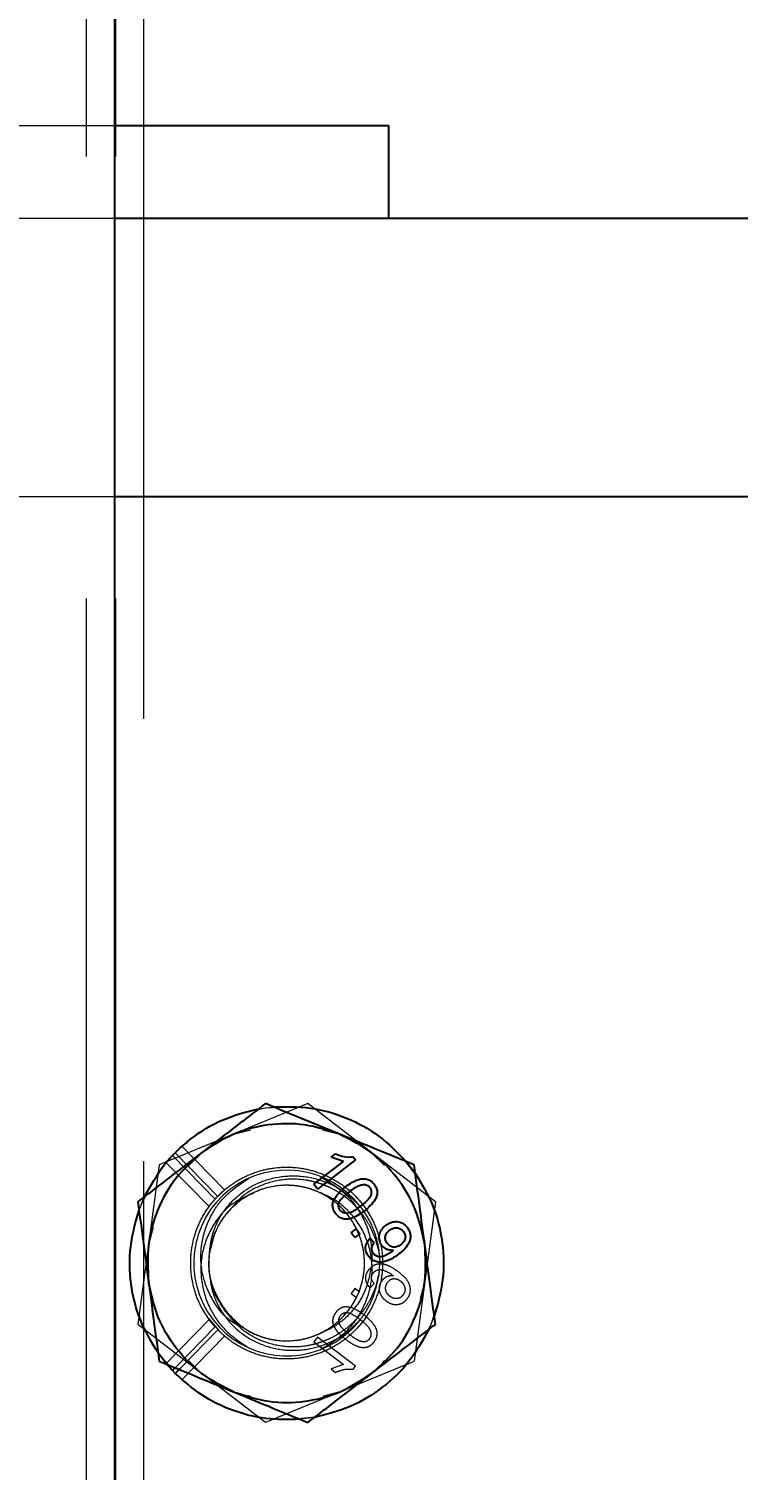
# Model space of a CAD drawing. Header units: millimetres. Extents: x 1293 to 41893, y 1011 to 26911.
# Drawn here: x 11724.6 to 11775.5, y 6521.3 to 6624.8 of the extents above; entities that cross this region are included whole.
import ezdxf

# ---------------------------------------------------------------- set-up
doc = ezdxf.new("R2010")
doc.units = ezdxf.units.MM
doc.header["$LTSCALE"] = 50
doc.linetypes.add('HIDDEN', pattern=[1.905, 1.27, -0.635])
doc.layers.add('CAPA_1', color=7, linetype='Continuous')
doc.layers.add('MAQUINAS', color=11, linetype='Continuous')
doc.styles.add('SLDTEXTSTYLE0', font='TXT', dxfattribs={"width": 0.75})
doc.dimstyles.new('SLDDIMSTYLE0', dxfattribs={"dimtxt": 100, "dimasz": 100, "dimexe": 0, "dimexo": 0.0625, "dimgap": 25, "dimtad": 2, "dimdec": 0, "dimlfac": 1.5, "dimrnd": 1e-09, "dimzin": 12, "dimdsep": 46, "dimtxsty": 'SLDTEXTSTYLE0', "dimsah": 1, "dimcen": 0.09, "dimadec": 0, "dimazin": 3, "dimtfac": 1, "dimtdec": 0, "dimtofl": 0, "dimtmove": 0, "dimatfit": 3, "dimfxl": 1, "dimfrac": 2, "dimtolj": 1, "dimtzin": 12, "dimarcsym": 0})

# ---------------------------------------------------------------- blocks, each defined once
blk = doc.blocks.new('_D_5')
at = {"layer": 'CAPA_1', "transparency": 16777216}
for p, q in [((11574.4, 7831.18), (17588.06, 7831.18)), ((17538.06, 7831.18), (17538.06, 4708.49)), ((16485.16, 4708.49), (17588.06, 4708.49))]:
    blk.add_line(p, q, dxfattribs=at)
for points in [[(17538.06, 7831.18), (17522.68, 7731.18), (17553.45, 7731.18)], [(17538.06, 4708.49), (17553.45, 4808.49), (17522.68, 4808.49)]]:
    blk.add_solid(points, dxfattribs=at)
at = {"layer": 'CAPA_1', "transparency": 16777216, "insert": (17409.15, 6122.06), "char_height": 100, "attachment_point": 1, "rotation": 90, "style": 'SLDTEXTSTYLE0'}
blk.add_mtext('4684', dxfattribs=at)
blk = doc.blocks.new('_D_15')
at = {"layer": 'CAPA_1', "transparency": 16777216}
for p, q in [((6530.12, 8742.38), (6530.12, 9415.65)), ((16745.16, 6492), (16745.16, 9415.65)), ((6530.12, 9365.65), (16745.16, 9365.65))]:
    blk.add_line(p, q, dxfattribs=at)
for points in [[(6530.12, 9365.65), (6630.12, 9350.26), (6630.12, 9381.03)], [(16745.16, 9365.65), (16645.16, 9381.03), (16645.16, 9350.26)]]:
    blk.add_solid(points, dxfattribs=at)
at = {"layer": 'CAPA_1', "transparency": 16777216, "insert": (11452.92, 9494.55), "char_height": 100, "attachment_point": 1, "style": 'SLDTEXTSTYLE0'}
blk.add_mtext('15323', dxfattribs=at)

msp = doc.modelspace()

# ---------------------------------------------------------------- linework, layer by layer
at = {"color": 1, "linetype": 'HIDDEN', "lineweight": 18}
for p, q in [((11728.6638163, 7060.1262403), (11728.6638163, 6289.4929069)), ((11730.7838163, 7060.1262403), (11730.7838163, 6289.4929069)), ((11732.8158163, 6289.4929069), (11732.8158163, 7060.1262403))]:
    msp.add_line(p, q, dxfattribs=at)
at = {"color": 7, "linetype": 'Continuous', "lineweight": 25}
msp.add_line((11730.6958163, 7060.1262403), (11730.6958163, 6289.4929069), dxfattribs=at)
at = {"layer": 'MAQUINAS', "linetype": 'HIDDEN', "lineweight": 18}
for p, q in [((11705.2958163, 6617.8435736), (11730.6958163, 6617.8435736)), ((11730.6958163, 6611.1769069), (11705.2958163, 6611.1769069)), ((11730.6958163, 6591.1769069), (11705.2958163, 6591.1769069)), ((11744.5848455, 6547.6228082), (11733.9100596, 6543.2202773)), ((11740.5555086, 6547.0998635), (11741.2911571, 6547.2850493)), ((11741.0559846, 6547.2537224), (11742.0948456, 6547.3921073)), ((11741.5128073, 6547.314575), (11742.6355771, 6547.3740415)), ((11753.7349421, 6540.5794379), (11744.5848455, 6547.6228082)), ((11739.2474525, 6545.4215427), (11740.494105, 6545.7535401)), ((11745.6262073, 6545.7535401), (11746.7737024, 6545.4441884)), ((11735.0576472, 6544.0934968), (11735.5463845, 6544.5587791)), ((11738.1109984, 6540.9656453), (11735.0576472, 6544.0934968)), ((11735.5463845, 6544.5587791), (11735.9402145, 6544.8483422)), ((11738.6034915, 6541.4270801), (11735.5463845, 6544.5587791)), ((11736.8912281, 6544.0265731), (11736.0495741, 6543.187489)), ((11749.1598938, 6544.101123), (11750.0707382, 6543.187489)), ((11733.9100596, 6543.2202773), (11732.3853702, 6531.774376)), ((11734.4132438, 6543.3840875), (11737.4923837, 6540.229818)), ((11734.5466405, 6543.4828181), (11734.8618155, 6543.8905154)), ((11734.8618155, 6543.8905154), (11737.9189225, 6540.7588164)), ((11751.4736344, 6543.6157442), (11752.4074953, 6542.400596)), ((11751.650874, 6543.4509781), (11752.2901493, 6542.6204906)), ((11732.4652668, 6539.9796512), (11732.8648524, 6540.9485237)), ((11732.6108455, 6540.3326349), (11733.1435609, 6541.3960519)), ((11738.6034915, 6541.4270801), (11738.1109984, 6540.9656453)), ((11738.7159743, 6541.5053336), (11738.6034915, 6541.4270801)), ((11741.0525356, 6541.3876672), (11740.9248067, 6541.3216555)), ((11747.2785382, 6541.3170203), (11747.1266479, 6541.4597177)), ((11732.356713, 6539.5061077), (11732.5351753, 6540.1491578)), ((11753.7349421, 6540.5794379), (11752.2102528, 6529.1335366)), ((11733.483523, 6538.7429581), (11733.1477149, 6537.4973266)), ((11749.0490264, 6534.3924949), (11749.3516121, 6534.7136112)), ((11749.4985785, 6534.5717367), (11749.6619507, 6535.2772782)), ((11750.6611045, 6535.3149143), (11750.7261669, 6535.2622349)), ((11752.9725974, 6534.8564872), (11752.6367893, 6533.6108558)), ((11747.9595505, 6534.3446739), (11747.6917544, 6533.996778)), ((11747.6917544, 6533.996778), (11748.0396503, 6533.7289819)), ((11748.3074464, 6534.0768778), (11747.9595505, 6534.3446739)), ((11738.5406818, 6532.961592), (11738.8579767, 6532.5190955)), ((11753.775231, 6532.8984468), (11753.4239264, 6531.8137698)), ((11741.5354668, 6524.7310057), (11732.3853702, 6531.774376)), ((11734.4132438, 6528.9697264), (11737.4923837, 6532.1239959)), ((11735.0550973, 6528.6612963), (11737.9189225, 6531.5949975)), ((11737.46932, 6532.1630695), (11738.2139635, 6531.3004024)), ((11737.9189225, 6531.5949975), (11737.4923837, 6532.1239959)), ((11748.0791367, 6531.7889371), (11747.1266479, 6530.8940962)), ((11753.3407338, 6531.6120533), (11752.9827316, 6530.9673646)), ((11753.6550455, 6532.3741627), (11753.2554599, 6531.4052902)), ((11738.1109984, 6531.3881686), (11735.3359889, 6528.5454501)), ((11738.6034915, 6530.9267338), (11735.5463845, 6527.7950348)), ((11745.2815897, 6530.8657145), (11745.0137937, 6530.5178186)), ((11745.0137937, 6530.5178186), (11747.1283487, 6528.8901206)), ((11747.995178, 6528.7769052), (11745.2815897, 6530.8657145)), ((11746.8818148, 6530.7534227), (11747.3274836, 6531.0717542)), ((11735.1175213, 6528.2117789), (11733.8279694, 6529.7497907)), ((11734.4132438, 6528.9697264), (11733.830163, 6529.7333233)), ((11736.9604185, 6528.2526908), (11736.0495741, 6529.1663249)), ((11751.650874, 6528.9028357), (11741.5354668, 6524.7310057)), ((11747.1283487, 6528.8901206), (11746.2462354, 6528.5718734)), ((11746.2462354, 6528.5718734), (11746.566952, 6528.3249989)), ((11747.8227843, 6528.5529472), (11747.995178, 6528.7769052)), ((11751.650874, 6528.9028357), (11752.2102528, 6529.1335366)), ((11746.8728598, 6526.9322711), (11745.6262073, 6526.6002738)), ((11745.1281802, 6525.1197214), (11743.5861383, 6524.9721302)), ((11745.0643277, 6525.1000915), (11744.0254667, 6524.9617065))]:
    msp.add_line(p, q, dxfattribs=at)
at = {"layer": 'MAQUINAS', "linetype": 'Continuous', "lineweight": 25}
for p, q in [((11730.6958163, 6617.8435736), (11750.3934895, 6617.8435736)), ((11750.3934895, 6611.1769069), (11750.3934895, 6617.8435736)), ((11890.3934895, 6611.1769069), (11730.6958163, 6611.1769069)), ((12177.0601733, 6591.1769069), (11730.6958163, 6591.1769069)), ((11746.2462354, 6543.7819405), (11746.566952, 6544.028815)), ((11745.0137937, 6541.8359953), (11747.1283487, 6543.4636933)), ((11747.995178, 6543.5769087), (11745.2815897, 6541.4880993)), ((11747.1283487, 6543.4636933), (11746.2462354, 6543.7819405)), ((11747.8227843, 6543.8008667), (11747.995178, 6543.5769087)), ((11745.2815897, 6541.4880993), (11745.0137937, 6541.8359953)), ((11747.6917544, 6538.3570359), (11748.0396503, 6538.624832)), ((11747.9595505, 6538.00914), (11747.6917544, 6538.3570359)), ((11748.3074464, 6538.276936), (11747.9595505, 6538.00914)), ((11748.0396503, 6538.624832), (11748.3074464, 6538.276936)), ((11749.0490264, 6537.961319), (11749.3516121, 6537.6402027)), ((11750.6611045, 6537.0388996), (11750.7261669, 6537.091579)), ((11734.8618155, 6528.4632985), (11734.4132438, 6528.9697264)), ((11734.8618155, 6528.4632985), (11735.0550973, 6528.6612963)), ((11735.0576472, 6528.260317), (11735.3359889, 6528.5454501))]:
    msp.add_line(p, q, dxfattribs=at)
at = {"layer": 'MAQUINAS', "linetype": 'HIDDEN', "lineweight": 18}
msp.add_arc((11743.0601562, 6536.1769069), 6.6666667, 37.587605897, 307.587605897, dxfattribs=at)
for points in [[(11249.4863275, 6613.1026127), (11252.2660351, 6608.9542759), (11257.8254502, 6600.6576022), (11267.0327103, 6588.8302816), (11276.839491, 6577.5028465), (11287.27915, 6566.752474), (11298.3016344, 6556.601859), (11309.8768735, 6547.0859213), (11321.9672121, 6538.2338025), (11334.5349406, 6530.0735686), (11347.5404274, 6522.6308376), (11360.9427764, 6515.9290422), (11374.6998123, 6509.9892648), (11388.7682522, 6504.8301952), (11403.1038311, 6500.4680654), (11417.661444, 6496.9166004), (11432.3952874, 6494.1869743), (11447.2590031, 6492.2877757), (11462.2058243, 6491.22498), (11477.1887228, 6491.0019312), (11492.1605569, 6491.6193312), (11507.0742196, 6493.0752373), (11521.8827871, 6495.3650687), (11536.5396661, 6498.4816208), (11550.9987406, 6502.4150878), (11565.2145171, 6507.1530935), (11579.1422675, 6512.6807303), (11592.7381698, 6518.9806064), (11605.9594464, 6526.0328999), (11618.7644983, 6533.8154217), (11631.1130359, 6542.3036852), (11642.9662063, 6551.470983), (11654.286715, 6561.2884716), (11665.0389434, 6571.7252615), (11675.1890611, 6582.7485146), (11684.7051321, 6594.3235477), (11693.5572152, 6606.4139416), (11701.7174586, 6618.9816552), (11709.1601871, 6631.987146), (11715.8619831, 6645.3894939), (11721.8017604, 6659.1465301), (11726.96083, 6673.21497), (11731.3229598, 6687.5505489), (11734.8744249, 6702.1081618), (11737.6040509, 6716.8420052), (11739.5032496, 6731.7057208), (11740.5660453, 6746.6525421), (11740.7890938, 6761.6354404), (11740.1716949, 6776.6072752), (11738.7157848, 6791.5209354), (11736.4259682, 6806.3295124), (11733.3093609, 6820.9863557), (11729.3760999, 6835.4455635), (11724.6373254, 6849.6608427), (11719.1125578, 6863.590449), (11712.8019739, 6877.1794249), (11705.7896425, 6890.4265513), (11700.5018675, 6898.8989373), (11697.8579799, 6903.1351303)], [(11737.4923837, 6532.1239959), (11737.2528289, 6532.4947189), (11736.7737193, 6533.2361651), (11736.3408668, 6534.4962947), (11736.140224, 6535.8074858), (11736.1977878, 6537.1351161), (11736.5064527, 6538.4267696), (11737.0562141, 6539.6359583), (11737.8265129, 6540.7179901), (11738.7891406, 6541.6331758), (11739.9087001, 6542.3478687), (11741.1440603, 6542.8358124), (11742.4498265, 6543.0790763), (11743.7780193, 6543.0687222), (11745.0798343, 6542.8051303), (11746.3074368, 6542.2979863), (11747.415719, 6541.5659251), (11748.3639574, 6540.635846), (11749.1173091, 6539.5419245), (11749.6480925, 6538.3243564), (11749.9368042, 6537.027881), (11749.9728354, 6535.7001367), (11749.7548623, 6534.3899112), (11749.2908943, 6533.1453485), (11748.5979794, 6532.0121791), (11747.70158, 6531.0320426), (11746.6346281, 6530.240948), (11745.4363513, 6529.6679859), (11744.1506946, 6529.3341271), (11742.8252176, 6529.2519472), (11741.5074359, 6529.4233158), (11740.2502069, 6529.8462283), (11739.0831721, 6530.4891262), (11738.4350563, 6531.0884878), (11738.1109984, 6531.3881686)], [(11738.635167, 6532.7707312), (11738.2558706, 6533.4010804), (11737.4972779, 6534.6617789), (11737.3867945, 6536.9224387), (11738.091662, 6539.0323672), (11739.5658976, 6540.7175537), (11741.5686297, 6541.7087948), (11743.7993641, 6541.8585726), (11745.9173101, 6541.1431755), (11747.6003519, 6539.671764), (11748.5921543, 6537.6682648), (11748.7418317, 6535.4377749), (11748.0262749, 6533.3196182), (11746.5556024, 6531.6371744), (11744.5493072, 6530.6431906), (11742.3292621, 6530.5016409), (11740.1721221, 6531.1868682), (11739.1474854, 6532.2427768), (11738.635167, 6532.7707312)], [(11748.3429669, 6540.2433987), (11748.5902713, 6539.8815399), (11749.08488, 6539.1578222), (11749.5349127, 6537.915659), (11749.7676961, 6536.6151551), (11749.70218, 6535.7410197), (11749.6694219, 6535.303952)], [(11738.635167, 6532.7707312), (11738.4280198, 6533.0738314), (11738.0137255, 6533.680032), (11737.6367691, 6534.720493), (11737.4417849, 6535.8098214), (11737.4966626, 6536.5420149), (11737.5241014, 6536.9081117)]]:
    msp.add_open_spline(points, degree=3, dxfattribs=at)
at = {"layer": 'MAQUINAS', "linetype": 'Continuous', "lineweight": 25}
for points in [[(11732.8648524, 6540.9485237), (11733.3001784, 6541.7334687), (11734.1708305, 6543.3033588), (11736.136774, 6545.171126), (11738.4453826, 6546.5937343), (11740.185784, 6547.0337264), (11741.0559846, 6547.2537224)], [(11742.0948456, 6547.3921073), (11742.9922909, 6547.4075765), (11744.7871816, 6547.4385147), (11747.3876873, 6546.6698413), (11749.7740065, 6545.3818317), (11751.0252515, 6544.094596), (11751.650874, 6543.4509781)], [(11746.8728598, 6545.4215427), (11746.0404265, 6545.6934749), (11744.37556, 6546.2373392), (11741.7264435, 6546.1891388), (11739.1570846, 6545.5421948), (11737.6926406, 6544.5814803), (11736.9604185, 6544.101123)], [(11752.9725974, 6537.4973266), (11752.7918809, 6538.354201), (11752.430448, 6540.0679499), (11751.064147, 6542.3380519), (11749.2191976, 6544.23971), (11747.6549724, 6545.0275985), (11746.8728598, 6545.4215427)], [(11736.9604185, 6544.101123), (11736.3087017, 6543.5161808), (11735.0052682, 6542.3462963), (11733.7224527, 6540.0279938), (11732.9980432, 6537.4793918), (11733.0978243, 6535.7307888), (11733.1477149, 6534.8564872)], [(11752.2901493, 6542.6204906), (11752.7522687, 6541.8510147), (11753.6765073, 6540.3120629), (11754.3110695, 6537.6756223), (11754.38878, 6534.9650044), (11753.8996237, 6533.2377766), (11753.6550455, 6532.3741627)], [(11733.830163, 6529.7333233), (11733.3680436, 6530.5027992), (11732.443805, 6532.041751), (11731.8092428, 6534.6781916), (11731.7315323, 6537.3888095), (11732.2206886, 6539.1160373), (11732.4652668, 6539.9796512)], [(11749.1598938, 6528.2526908), (11749.8116106, 6528.8376331), (11751.1150441, 6530.0075176), (11752.3978596, 6532.32582), (11753.1222691, 6534.8744221), (11753.022488, 6536.6230251), (11752.9725974, 6537.4973266)], [(11739.2474525, 6526.9322711), (11738.4653399, 6527.3262154), (11736.9011147, 6528.1141039), (11735.0561653, 6530.015762), (11733.6898643, 6532.285864), (11733.3284314, 6533.9996128), (11733.1477149, 6534.8564872)], [(11753.2554599, 6531.4052902), (11752.8201339, 6530.6203452), (11751.9494818, 6529.0504551), (11749.9835383, 6527.1826879), (11747.6749297, 6525.7600796), (11745.9345283, 6525.3200875), (11745.0643277, 6525.1000915)], [(11744.0254667, 6524.9617065), (11743.2012925, 6524.9428551), (11741.5529442, 6524.9051521), (11739.1469945, 6525.5383283), (11736.9042062, 6526.6150857), (11735.6731669, 6527.7119066), (11735.0576472, 6528.260317)], [(11739.2474525, 6526.9322711), (11740.0798858, 6526.660339), (11741.7447523, 6526.1164747), (11744.3938688, 6526.1646751), (11746.9632277, 6526.811619), (11748.4276718, 6527.7723336), (11749.1598938, 6528.2526908)]]:
    msp.add_open_spline(points, degree=3, dxfattribs=at)
for points, knots in [([(11741.5354668, 6547.6228082), (11740.7358052, 6547.0072613), (11739.2348568, 6545.8518926), (11737.6846978, 6544.6586437), (11736.9604185, 6544.101123)], [0, 0, 0, 0, 0.5327709195, 1, 1, 1, 1]), ([(11746.8728598, 6545.4215427), (11746.0278931, 6545.7700267), (11744.2194297, 6546.5158792), (11742.4683769, 6547.2380543), (11741.5354668, 6547.6228082)], [0, 0, 0, 0, 0.4672290805, 1, 1, 1, 1]), ([(11752.2102528, 6543.2202773), (11751.2773427, 6543.6050311), (11749.5262898, 6544.3272062), (11747.7178265, 6545.0730587), (11746.8728598, 6545.4215427)], [0, 0, 0, 0, 0.5327709195, 1, 1, 1, 1]), ([(11736.9604185, 6544.101123), (11736.2361392, 6543.5436024), (11734.6859803, 6542.3503535), (11733.1850319, 6541.1949847), (11732.3853702, 6540.5794379)], [0, 0, 0, 0, 0.4672290805, 1, 1, 1, 1]), ([(11746.566952, 6544.028815), (11746.7678316, 6543.9422677), (11747.1688965, 6543.7694725), (11747.6050735, 6543.790414), (11747.8227843, 6543.8008667)], [0, 0, 0, 0, 0.5008657323, 1, 1, 1, 1]), ([(11752.9725974, 6537.4973266), (11752.8519101, 6538.4033312), (11752.5936056, 6540.3424327), (11752.3435011, 6542.2199765), (11752.2102528, 6543.2202773)], [0, 0, 0, 0, 0.4672290805, 1, 1, 1, 1]), ([(11747.2893921, 6541.6485375), (11747.446057, 6541.7625139), (11747.7590004, 6541.9901856), (11748.2103581, 6542.1966551), (11748.5978773, 6542.2485662), (11748.8880509, 6542.1992668), (11749.1431118, 6542.0574458), (11749.2704341, 6541.9108164), (11749.3341584, 6541.837429)], [0, 0, 0, 0, 0.2504817087, 0.50034559577, 0.63170490566, 0.75022113881, 0.87498669951, 1, 1, 1, 1]), ([(11749.3341584, 6541.837429), (11749.3883662, 6541.7567672), (11749.4967372, 6541.5955097), (11749.5705471, 6541.3088636), (11749.5468336, 6541.0141647), (11749.2993032, 6540.4824365), (11748.9263797, 6540.1637353), (11748.6283725, 6539.9090578)], [0, 0, 0, 0, 0.125373348, 0.2506437386, 0.375697515, 0.5011131747, 1, 1, 1, 1]), ([(11746.3806951, 6540.5292055), (11746.4253006, 6540.6431323), (11746.5145767, 6540.8711521), (11746.8198774, 6541.2583351), (11747.1015943, 6541.4924632), (11747.2893921, 6541.6485375)], [0, 0, 0, 0, 0.249753552, 0.499871473, 1, 1, 1, 1]), ([(11746.8988868, 6539.9628565), (11746.8619161, 6540.0226013), (11746.7879543, 6540.1421239), (11746.7807206, 6540.3565989), (11746.8285565, 6540.5617749), (11747.064701, 6540.9114773), (11747.3389312, 6541.1281622), (11747.5582753, 6541.3014784)], [0, 0, 0, 0, 0.1246963828, 0.2494616582, 0.3744323466, 0.4996371137, 1, 1, 1, 1]), ([(11747.5582753, 6541.3014784), (11747.7110145, 6541.4126885), (11747.94011, 6541.5794939), (11748.275791, 6541.7603706), (11748.4615971, 6541.7988445), (11748.5543777, 6541.8180562)], [0, 0, 0, 0, 0.5003723119, 0.7505151407, 1, 1, 1, 1]), ([(11749.018123, 6541.6002177), (11749.0556325, 6541.5406584), (11749.1306497, 6541.4215426), (11749.1419219, 6541.2062647), (11749.0903355, 6541.0013955), (11748.858034, 6540.648679), (11748.5822551, 6540.431505), (11748.3616636, 6540.2577906)], [0, 0, 0, 0, 0.1247447425, 0.2494837578, 0.3744708184, 0.4996480989, 1, 1, 1, 1]), ([(11748.5543777, 6541.8180562), (11748.5988745, 6541.8164463), (11748.6878395, 6541.8132276), (11748.8158538, 6541.7718283), (11748.9308984, 6541.701425), (11748.9890446, 6541.6339575), (11749.018123, 6541.6002177)], [0, 0, 0, 0, 0.2501584562, 0.5001555724, 0.7500324303, 1, 1, 1, 1]), ([(11732.3853702, 6540.5794379), (11732.5186186, 6539.5791371), (11732.7687231, 6537.7015933), (11733.0270275, 6535.7624918), (11733.1477149, 6534.8564872)], [0, 0, 0, 0, 0.5327709195, 1, 1, 1, 1]), ([(11746.5857805, 6539.7218401), (11746.5067986, 6539.8438028), (11746.3881746, 6540.0269805), (11746.3567586, 6540.2795923), (11746.3606066, 6540.4232119), (11746.373999, 6540.4938747), (11746.3806951, 6540.5292055)], [0, 0, 0, 0, 0.4987953461, 0.7491482596, 0.8745764119, 1, 1, 1, 1]), ([(11748.6283725, 6539.9090578), (11748.4719048, 6539.7950803), (11748.1593471, 6539.5674001), (11747.7119692, 6539.3640692), (11747.3257733, 6539.3102948), (11747.0347712, 6539.3567122), (11746.7763449, 6539.5017297), (11746.6493421, 6539.6484236), (11746.5857805, 6539.7218401)], [0, 0, 0, 0, 0.2504758129, 0.50034735438, 0.62576834083, 0.75017618309, 0.87496969665, 1, 1, 1, 1]), ([(11748.3616636, 6540.2577906), (11748.1380194, 6540.0898913), (11747.8584191, 6539.8799833), (11747.4598785, 6539.7426537), (11747.2492449, 6539.7473587), (11747.0443667, 6539.810751), (11746.9473662, 6539.9121693), (11746.8988868, 6539.9628565)], [0, 0, 0, 0, 0.5004095025, 0.6256126137, 0.7505796735, 0.875343692, 1, 1, 1, 1]), ([(11749.8934808, 6537.4400821), (11749.8546228, 6537.496743), (11749.7769331, 6537.6100264), (11749.7118457, 6537.8064107), (11749.6905838, 6538.0118933), (11749.7145406, 6538.216928), (11749.7787905, 6538.4141052), (11749.9146428, 6538.6547869), (11750.0705308, 6538.7917568), (11750.1741085, 6538.8827647)], [0, 0, 0, 0, 0.1250740585, 0.2500636243, 0.3732612247, 0.5001992382, 0.6242961009, 0.7503685137, 1, 1, 1, 1]), ([(11750.1741085, 6538.8827647), (11750.2953062, 6538.9635006), (11750.4779031, 6539.0851377), (11750.7618646, 6539.1524718), (11750.9807797, 6539.1586482), (11751.1942389, 6539.1195424), (11751.4656377, 6539.0105365), (11751.615114, 6538.8510362), (11751.7150328, 6538.7444167)], [0, 0, 0, 0, 0.2498688585, 0.3764535287, 0.5003476657, 0.6272386366, 0.7508240847, 1, 1, 1, 1]), ([(11751.7150328, 6538.7444167), (11751.7674507, 6538.6654813), (11751.8722706, 6538.5076343), (11751.9417258, 6538.2287519), (11751.9429775, 6537.9436709), (11751.8393013, 6537.5772177), (11751.5520624, 6537.1888917), (11751.2588868, 6536.9528217), (11751.1119214, 6536.8344826)], [0, 0, 0, 0, 0.1250635897, 0.25008955759, 0.37511000523, 0.50016939956, 0.74944095238, 1, 1, 1, 1]), ([(11748.9302514, 6536.6761198), (11748.8642686, 6536.7764766), (11748.7650491, 6536.9273849), (11748.7143654, 6537.1628949), (11748.7140201, 6537.4014878), (11748.8093249, 6537.6943131), (11748.9690419, 6537.8722234), (11749.0490264, 6537.961319)], [0, 0, 0, 0, 0.24985949056, 0.37571839091, 0.50048100198, 0.74984623285, 1, 1, 1, 1]), ([(11750.2881813, 6537.575099), (11750.2386372, 6537.6507777), (11750.1644065, 6537.7641652), (11750.1316856, 6537.9424987), (11750.1377781, 6538.0772984), (11750.1729503, 6538.208127), (11750.254756, 6538.3696515), (11750.3561046, 6538.4603788), (11750.4234226, 6538.5206421)], [0, 0, 0, 0, 0.24952054609, 0.37385078375, 0.49988878406, 0.62409559318, 0.75031544223, 1, 1, 1, 1]), ([(11750.4234226, 6538.5206421), (11750.5031726, 6538.5739978), (11750.6624624, 6538.6805687), (11750.9077736, 6538.7180132), (11751.0966841, 6538.6918906), (11751.2776361, 6538.6238009), (11751.3764324, 6538.5199987), (11751.4429328, 6538.4501287)], [0, 0, 0, 0, 0.2502503989, 0.4998417518, 0.6295762977, 0.7506653539, 1, 1, 1, 1]), ([(11751.4429328, 6538.4501287), (11751.4919106, 6538.3719861), (11751.5651046, 6538.2552074), (11751.5847888, 6538.0714325), (11751.5673924, 6537.9353892), (11751.5215055, 6537.804918), (11751.4269441, 6537.6471879), (11751.3223776, 6537.5569761), (11751.252903, 6537.497039)], [0, 0, 0, 0, 0.24901685056, 0.3721383925, 0.49936545582, 0.6235619335, 0.74989269326, 1, 1, 1, 1]), ([(11751.1119214, 6536.8344826), (11750.9455622, 6536.7131442), (11750.6134091, 6536.4708797), (11750.1292847, 6536.2635778), (11749.7150281, 6536.2302963), (11749.4099386, 6536.2949343), (11749.1351146, 6536.4433582), (11748.9985583, 6536.5985109), (11748.9302514, 6536.6761198)], [0, 0, 0, 0, 0.2504849429, 0.5001185141, 0.6278991852, 0.7500923696, 0.8749936752, 1, 1, 1, 1]), ([(11749.3516121, 6537.6402027), (11749.3025084, 6537.5818399), (11749.213827, 6537.4764364), (11749.1476144, 6537.3138052), (11749.1393291, 6537.1827233), (11749.1584557, 6537.0805284), (11749.1969857, 6536.9835163), (11749.2371067, 6536.9273028), (11749.257166, 6536.8991979)], [0, 0, 0, 0, 0.2764767993, 0.4993179598, 0.6237184282, 0.7494961879, 0.8747561628, 1, 1, 1, 1]), ([(11749.257166, 6536.8991979), (11749.3013761, 6536.8499506), (11749.3897594, 6536.751497), (11749.5705693, 6536.6629115), (11749.768965, 6536.6322192), (11750.1581364, 6536.719301), (11750.4376499, 6536.8969109), (11750.6611045, 6537.0388996)], [0, 0, 0, 0, 0.1252073258, 0.2503100191, 0.3753386279, 0.50062014744, 1, 1, 1, 1]), ([(11750.7261669, 6537.091579), (11750.6476675, 6537.0885179), (11750.4901756, 6537.0823766), (11750.2618849, 6537.1505329), (11750.0508574, 6537.2628683), (11749.9458614, 6537.381099), (11749.8934808, 6537.4400821)], [0, 0, 0, 0, 0.24894317676, 0.4994502947, 0.75028493853, 1, 1, 1, 1]), ([(11751.252903, 6537.497039), (11751.1771523, 6537.4458975), (11751.0625391, 6537.3685188), (11750.8856986, 6537.3201143), (11750.747981, 6537.3135439), (11750.6141495, 6537.3373017), (11750.4440657, 6537.4072088), (11750.350659, 6537.5078094), (11750.2881813, 6537.575099)], [0, 0, 0, 0, 0.24997649069, 0.37822216712, 0.50034233219, 0.6274524307, 0.75081109269, 1, 1, 1, 1]), ([(11753.7349421, 6531.774376), (11753.6016937, 6532.7746767), (11753.3515892, 6534.6522206), (11753.0932848, 6536.591322), (11752.9725974, 6537.4973266)], [0, 0, 0, 0, 0.5327709195, 1, 1, 1, 1]), ([(11733.1477149, 6534.8564872), (11733.2684022, 6533.9504826), (11733.5267067, 6532.0113812), (11733.7768112, 6530.1338374), (11733.9100596, 6529.1335366)], [0, 0, 0, 0, 0.4672290805, 1, 1, 1, 1]), ([(11749.1598938, 6528.2526908), (11749.8841731, 6528.8102115), (11751.434332, 6530.0034604), (11752.9352804, 6531.1588291), (11753.7349421, 6531.774376)], [0, 0, 0, 0, 0.4672290805, 1, 1, 1, 1]), ([(11733.9100596, 6529.1335366), (11734.8429696, 6528.7487827), (11736.5940225, 6528.0266076), (11738.4024858, 6527.2807551), (11739.2474525, 6526.9322711)], [0, 0, 0, 0, 0.5327709195, 1, 1, 1, 1]), ([(11744.5848455, 6524.7310057), (11745.3845071, 6525.3465525), (11746.8854555, 6526.5019213), (11748.4356145, 6527.6951702), (11749.1598938, 6528.2526908)], [0, 0, 0, 0, 0.53277091955, 1, 1, 1, 1]), ([(11739.2474525, 6526.9322711), (11740.0924192, 6526.5837872), (11741.9008826, 6525.8379346), (11743.6519354, 6525.1157596), (11744.5848455, 6524.7310057)], [0, 0, 0, 0, 0.4672290805, 1, 1, 1, 1])]:
    msp.add_open_spline(points, degree=3, knots=knots, dxfattribs=at)
at = {"layer": 'MAQUINAS', "linetype": 'HIDDEN', "lineweight": 18}
for points, knots in [([(11740.0067198, 6531.5066359), (11739.7110499, 6531.640792), (11738.7633517, 6532.0707967), (11737.6525752, 6533.5096224), (11736.8770478, 6535.5031284), (11736.8706066, 6537.6576487), (11737.5040997, 6539.4869595), (11738.6355477, 6541.1254432), (11739.7009191, 6541.8368141), (11740.3392819, 6542.2630624)], [0, 0, 0, 0, 0.0732264463, 0.2347095547, 0.3940996147, 0.5545736249, 0.7120391065, 0.8274559063, 1, 1, 1, 1]), ([(11737.5241014, 6536.9081117), (11737.5671563, 6537.2997984), (11737.6522093, 6538.0735573), (11738.1639627, 6539.3899002), (11739.1072975, 6540.7060144), (11740.5679338, 6541.790807), (11742.2351741, 6542.389157), (11744.0012399, 6542.5068803), (11745.7294612, 6542.1199957), (11747.2313846, 6541.3485733), (11747.9967726, 6540.5875973), (11748.3429669, 6540.2433987)], [0, 0, 0, 0, 0.0816770766, 0.1613492895, 0.2910353615, 0.4131480043, 0.5342211749, 0.6547649167, 0.7763458983, 0.8988385446, 1, 1, 1, 1]), ([(11749.6694219, 6537.0498619), (11749.5925961, 6537.3612003), (11749.4389328, 6537.9839248), (11749.0748757, 6538.779903), (11748.6523433, 6539.4803773), (11748.1608332, 6540.1154786), (11747.3752883, 6540.8876145), (11746.5572671, 6541.421178), (11745.8329031, 6541.7447017), (11745.429735, 6541.8949524), (11744.9879513, 6542.025086), (11744.1316541, 6542.2033754), (11742.8381798, 6542.2405964), (11741.2031961, 6541.8083327), (11739.8832369, 6541.076847), (11739.3125419, 6540.3693669), (11739.1007471, 6540.1068088)], [0, 0, 0, 0, 0.06995325339, 0.13991720843, 0.19019268018, 0.24855125109, 0.31487984874, 0.43024676788, 0.45921364777, 0.48820591199, 0.52420611883, 0.55973200251, 0.67927376148, 0.80242532405, 0.92667662377, 1, 1, 1, 1]), ([(11745.4569709, 6542.3978171), (11746.1480773, 6541.9835545), (11747.3367902, 6541.2710169), (11748.5804258, 6539.5254745), (11749.1854941, 6537.8507629), (11749.1696965, 6536.6863022), (11749.1639953, 6536.2660609)], [0, 0, 0, 0, 0.3146952275, 0.5412802635, 0.8344529943, 1, 1, 1, 1]), ([(11740.6790344, 6541.1946376), (11740.1452982, 6540.9654892), (11738.9512501, 6540.4528499), (11737.6449912, 6538.8555054), (11736.8790867, 6536.847644), (11736.8700652, 6534.6969728), (11737.5041993, 6532.8667059), (11738.6355131, 6531.2284223), (11739.7009061, 6530.5170192), (11740.3392819, 6530.0907515)], [0, 0, 0, 0, 0.12345414514, 0.27618546634, 0.42693717464, 0.57871408702, 0.72764552192, 0.83680715805, 1, 1, 1, 1]), ([(11738.635167, 6532.7707312), (11738.7993004, 6532.5744898), (11739.2093685, 6532.0842037), (11739.8067992, 6531.6168409), (11740.3535878, 6531.287391), (11740.7381776, 6531.0908904), (11741.2269615, 6530.89175), (11741.596007, 6530.7841379), (11741.7984392, 6530.7371797), (11741.7987641, 6530.7371043), (11741.799247, 6530.7369923), (11741.8001217, 6530.7367896), (11741.8017235, 6530.7364188), (11741.8047101, 6530.7357285), (11741.8104465, 6530.7344068), (11741.8219768, 6530.7317665), (11741.8466744, 6530.7261817), (11741.9039102, 6530.7135943), (11742.0803545, 6530.6773596), (11742.6818626, 6530.5812466), (11743.3641513, 6530.5783787), (11744.0263911, 6530.6735507), (11744.4065356, 6530.7517939), (11744.8323834, 6530.8742415), (11745.208657, 6531.0183282), (11745.4370566, 6531.1231004), (11745.665811, 6531.2351828), (11745.9565326, 6531.394618), (11746.355896, 6531.6605646), (11746.7310082, 6531.9597847), (11747.0606927, 6532.2726237), (11747.3817855, 6532.629566), (11747.7102742, 6533.0647021), (11747.962987, 6533.4897423), (11748.1029017, 6533.7766365), (11748.2086359, 6534.008212), (11748.3323433, 6534.315891), (11748.4725338, 6534.7749503), (11748.572842, 6535.2443793), (11748.6359516, 6535.7480839), (11748.651714, 6536.2510536), (11748.623445, 6536.7159748), (11748.5692659, 6537.1137976), (11748.5110009, 6537.3990445), (11748.4685153, 6537.5677741), (11748.4123256, 6537.7787833), (11748.3141321, 6538.0886382), (11748.1407505, 6538.5073955), (11747.9587789, 6538.8664318), (11747.7789175, 6539.1687966), (11747.4899551, 6539.5957282), (11747.0306765, 6540.1387949), (11746.3645002, 6540.7059416), (11745.7044938, 6541.1116844), (11745.0892892, 6541.3915472), (11744.5035043, 6541.5833331), (11743.912742, 6541.7059428), (11743.3117935, 6541.7660718), (11742.2746989, 6541.7587078), (11740.7953234, 6541.4040818), (11739.1776327, 6540.3348485), (11737.965975, 6538.7855162), (11737.6713928, 6537.533914), (11737.5241014, 6536.9081117)], [0, 0, 0, 0, 0.0250183389, 0.0625054019, 0.0734573587, 0.0875362014, 0.104740897, 0.1250701816, 0.1250803606, 0.1250883981, 0.1251028376, 0.1251288994, 0.1251763214, 0.1252638196, 0.1254290463, 0.1257527288, 0.1264220427, 0.1279084095, 0.1314910509, 0.1440579491, 0.1875385457, 0.1974735954, 0.2095664067, 0.225509307, 0.2408045514, 0.2489692436, 0.2501056215, 0.2657484547, 0.2813911899, 0.2970338275, 0.3126763675, 0.3258384488, 0.3440073866, 0.365974328, 0.3741241332, 0.3752533993, 0.3909020103, 0.4065504224, 0.4221986368, 0.4378466544, 0.4561989602, 0.4713844625, 0.4834020153, 0.4954853409, 0.4998684439, 0.5004379051, 0.5168674047, 0.5316457211, 0.5447725517, 0.5562476278, 0.5660707149, 0.5952358312, 0.6255591057, 0.6513478142, 0.6708426679, 0.6916214936, 0.7115649492, 0.7298045646, 0.7506541572, 0.8129902501, 0.8753265879, 0.937663171, 1, 1, 1, 1]), ([(11745.4569709, 6529.9559968), (11746.1471815, 6530.3702328), (11747.3343535, 6531.0827246), (11748.5878712, 6532.8285606), (11749.1723784, 6534.5538148), (11749.2317325, 6536.4860901), (11748.7247485, 6538.3882355), (11747.6106255, 6539.9038542), (11746.3982569, 6540.8304285), (11745.6922352, 6541.1266696), (11745.3392155, 6541.2747939)], [0, 0, 0, 0, 0.16581488277, 0.28520395471, 0.43967849941, 0.53805536357, 0.68486512923, 0.84100929904, 0.92050263899, 1, 1, 1, 1]), ([(11752.6367893, 6538.7429581), (11752.8029636, 6538.3245245), (11752.9818959, 6537.8739659), (11752.9767975, 6537.3994653), (11752.9764339, 6537.3656331)], [0, 0, 0, 0, 0.9286993414, 1, 1, 1, 1]), ([(11749.1639953, 6536.087753), (11749.03187, 6535.3946128), (11748.7579757, 6533.957741), (11747.6058322, 6532.4503145), (11746.3991118, 6531.5233221), (11745.6925202, 6531.2271232), (11745.3392155, 6531.07902)], [0, 0, 0, 0, 0.3159019834, 0.6548613522, 0.8274263116, 1, 1, 1, 1]), ([(11748.9302514, 6535.677694), (11748.8642719, 6535.5773368), (11748.7649944, 6535.426332), (11748.7143393, 6535.1908033), (11748.7140641, 6534.9522163), (11748.8093224, 6534.6595004), (11748.969041, 6534.4815903), (11749.0490264, 6534.3924949)], [0, 0, 0, 0, 0.2498591948, 0.3759561592, 0.5004815934, 0.749846529, 1, 1, 1, 1]), ([(11751.1119214, 6535.5193312), (11750.9455619, 6535.6406695), (11750.6134082, 6535.8829335), (11750.129179, 6536.0902847), (11749.7149038, 6536.1235113), (11749.4098359, 6536.0588231), (11749.1351143, 6535.9104558), (11748.9985582, 6535.755303), (11748.9302514, 6535.677694)], [0, 0, 0, 0, 0.2504849259, 0.5001184801, 0.6280398822, 0.7500923866, 0.8749936837, 1, 1, 1, 1]), ([(11749.257166, 6535.454616), (11749.3013761, 6535.5038633), (11749.3897594, 6535.6023169), (11749.5705693, 6535.6909024), (11749.768965, 6535.7215946), (11750.1581364, 6535.6345129), (11750.4376499, 6535.456903), (11750.6611045, 6535.3149143)], [0, 0, 0, 0, 0.1252073258, 0.2503100191, 0.3753386279, 0.5006201474, 1, 1, 1, 1]), ([(11733.483523, 6533.6108558), (11733.3173487, 6534.0292893), (11733.1384164, 6534.479848), (11733.1435148, 6534.9543485), (11733.1438784, 6534.9881807)], [0, 0, 0, 0, 0.9286993414, 1, 1, 1, 1]), ([(11737.5241014, 6535.4457022), (11737.5671563, 6535.0540155), (11737.6522093, 6534.2802566), (11738.1639627, 6532.9639137), (11739.1072975, 6531.6477995), (11740.5679338, 6530.5630069), (11742.2351741, 6529.9646569), (11744.0012399, 6529.8469336), (11745.7294612, 6530.2338182), (11747.2313846, 6531.0052406), (11747.9967726, 6531.7662165), (11748.3429669, 6532.1104152)], [0, 0, 0, 0, 0.0816770766, 0.1613492894, 0.2910353615, 0.4131480043, 0.5342211749, 0.6547649167, 0.7763458983, 0.8988385446, 1, 1, 1, 1]), ([(11749.6694219, 6535.303952), (11749.5925957, 6534.9926128), (11749.4389314, 6534.369887), (11749.0748738, 6533.5739074), (11748.6523407, 6532.8734327), (11748.1608298, 6532.2383315), (11747.3752846, 6531.4661966), (11746.5572623, 6530.9326329), (11745.8329003, 6530.6091115), (11745.4297284, 6530.4588571), (11744.9879616, 6530.328742), (11744.1315454, 6530.1503276), (11742.8396805, 6530.1148125), (11741.1975725, 6530.5395269), (11739.6942746, 6531.4157644), (11738.9883142, 6532.3189332), (11738.635167, 6532.7707312)], [0, 0, 0, 0, 0.0665560551, 0.1331222362, 0.1809560042, 0.2364803585, 0.299587621, 0.4093514992, 0.4369115377, 0.4644957278, 0.4987475813, 0.5325481494, 0.6462841599, 0.7634545923, 0.88167135, 1, 1, 1, 1]), ([(11747.1266479, 6530.8940962), (11747.3602093, 6531.0878094), (11747.6610438, 6531.3373182), (11747.9591134, 6531.6539641), (11748.1435559, 6531.8602221), (11748.3556764, 6532.1192681), (11748.6093541, 6532.473438), (11748.9910116, 6533.0896149), (11749.4253671, 6534.0187041), (11749.5880705, 6534.8755368), (11749.6694219, 6535.303952)], [0, 0, 0, 0, 0.1741680577, 0.2243339504, 0.2498477307, 0.3332575432, 0.4166697768, 0.5000844782, 0.7500429764, 1, 1, 1, 1]), ([(11749.3516121, 6534.7136112), (11749.3024553, 6534.7720049), (11749.2137637, 6534.8773624), (11749.147431, 6535.0402857), (11749.1396279, 6535.1709913), (11749.1632574, 6535.3082721), (11749.2196469, 6535.3961475), (11749.257166, 6535.454616)], [0, 0, 0, 0, 0.2770742738, 0.4999140274, 0.6248342849, 0.7503808481, 1, 1, 1, 1]), ([(11749.8934808, 6534.9137318), (11749.8733133, 6534.8859958), (11749.8329767, 6534.8305217), (11749.7673649, 6534.7099762), (11749.7113663, 6534.54761), (11749.6907047, 6534.341709), (11749.7145598, 6534.1366779), (11749.7788489, 6533.939589), (11749.9147282, 6533.6989508), (11750.0705287, 6533.5620584), (11750.1741085, 6533.4710492)], [0, 0, 0, 0, 0.0626107389, 0.1252263593, 0.2501941382, 0.3735862588, 0.5002863049, 0.6245798583, 0.750412027, 1, 1, 1, 1]), ([(11750.7261669, 6535.2622349), (11750.6474764, 6535.2652925), (11750.4891812, 6535.2714432), (11750.2606483, 6535.2027067), (11750.050015, 6535.0901566), (11749.9456055, 6534.9724799), (11749.8934808, 6534.9137318)], [0, 0, 0, 0, 0.2495404591, 0.5019797072, 0.7513717736, 1, 1, 1, 1]), ([(11750.2881813, 6534.7787148), (11750.238637, 6534.7030362), (11750.16447, 6534.5897464), (11750.131693, 6534.4114358), (11750.1377451, 6534.2767366), (11750.1729016, 6534.1457904), (11750.2546786, 6533.9842384), (11750.3561066, 6533.8934359), (11750.4234226, 6533.8331718)], [0, 0, 0, 0, 0.2495203093, 0.3735284255, 0.4998883672, 0.623789863, 0.7503156792, 1, 1, 1, 1]), ([(11751.252903, 6534.8567749), (11751.1771522, 6534.9079175), (11751.062632, 6534.9852349), (11750.8858127, 6535.0336755), (11750.7482163, 6535.0402847), (11750.6142755, 6535.0165491), (11750.4441537, 6534.9466963), (11750.3506595, 6534.8460036), (11750.2881813, 6534.7787148)], [0, 0, 0, 0, 0.2499766017, 0.3779151287, 0.5003420213, 0.627106401, 0.7508109821, 1, 1, 1, 1]), ([(11751.7150328, 6533.6093972), (11751.7674507, 6533.6883325), (11751.8722706, 6533.8461795), (11751.9417258, 6534.125062), (11751.9429775, 6534.4101429), (11751.8393013, 6534.7765962), (11751.5520624, 6535.1649222), (11751.2588868, 6535.4009922), (11751.1119214, 6535.5193312)], [0, 0, 0, 0, 0.1250635897, 0.2500895576, 0.3751100052, 0.5001693996, 0.7494409524, 1, 1, 1, 1]), ([(11751.4429328, 6533.9036852), (11751.4919135, 6533.9818275), (11751.565054, 6534.0985133), (11751.58478, 6534.2822687), (11751.5674462, 6534.4182031), (11751.5215594, 6534.5487812), (11751.4270371, 6534.7065459), (11751.3223775, 6534.7968379), (11751.252903, 6534.8567749)], [0, 0, 0, 0, 0.249017166, 0.3718446562, 0.4993648037, 0.6232259432, 0.7498923764, 1, 1, 1, 1]), ([(11750.1741085, 6533.4710492), (11750.2953064, 6533.3903148), (11750.4780008, 6533.2686151), (11750.7619833, 6533.2013206), (11750.9810208, 6533.1951844), (11751.1943663, 6533.2343082), (11751.4657279, 6533.3433694), (11751.6151147, 6533.5027767), (11751.7150328, 6533.6093972)], [0, 0, 0, 0, 0.2498687718, 0.3766540303, 0.5003478215, 0.6274593765, 0.7508241712, 1, 1, 1, 1]), ([(11750.4234226, 6533.8331718), (11750.5031724, 6533.7798156), (11750.6624619, 6533.6732438), (11750.9076633, 6533.6358222), (11751.096574, 6533.6618903), (11751.277557, 6533.7299368), (11751.3764315, 6533.833817), (11751.4429328, 6533.9036852)], [0, 0, 0, 0, 0.25025022803, 0.49984141065, 0.62928839716, 0.75066552405, 1, 1, 1, 1]), ([(11746.5857805, 6532.6319738), (11746.5067986, 6532.5100111), (11746.3881746, 6532.3268333), (11746.3567586, 6532.0742215), (11746.3606066, 6531.930602), (11746.373999, 6531.8599392), (11746.3806951, 6531.8246084)], [0, 0, 0, 0, 0.4987953461, 0.7491482596, 0.8745764119, 1, 1, 1, 1]), ([(11746.5857805, 6532.6319738), (11746.5074775, 6532.5100761), (11746.3898731, 6532.3269959), (11746.3491999, 6532.0378398), (11746.3701965, 6531.895687), (11746.3806951, 6531.8246084)], [0, 0, 0, 0, 0.4990363131, 0.7495101716, 1, 1, 1, 1]), ([(11748.6283725, 6532.444756), (11748.4719046, 6532.558746), (11748.1593463, 6532.7864508), (11747.7116639, 6532.9897675), (11747.3254147, 6533.0437399), (11747.0344946, 6532.9968841), (11746.7763427, 6532.8520986), (11746.6493414, 6532.7053951), (11746.5857805, 6532.6319738)], [0, 0, 0, 0, 0.2504715078, 0.5003387545, 0.6261880614, 0.750180477, 0.8749718456, 1, 1, 1, 1]), ([(11748.6283725, 6532.444756), (11748.4719048, 6532.5587336), (11748.1593471, 6532.7864138), (11747.7119692, 6532.9897446), (11747.3257733, 6533.0435191), (11747.0347712, 6532.9971017), (11746.7763449, 6532.8520841), (11746.6493421, 6532.7053903), (11746.5857805, 6532.6319738)], [0, 0, 0, 0, 0.2504758129, 0.5003473544, 0.6257683408, 0.7501761831, 0.8749696966, 1, 1, 1, 1]), ([(11748.3616636, 6532.0960233), (11748.1380194, 6532.2639226), (11747.8584191, 6532.4738306), (11747.4598785, 6532.6111602), (11747.2492449, 6532.6064552), (11747.0443667, 6532.5430629), (11746.9473662, 6532.4416446), (11746.8988868, 6532.3909574)], [0, 0, 0, 0, 0.5004095025, 0.6256126137, 0.7505796735, 0.875343692, 1, 1, 1, 1]), ([(11746.3806951, 6531.8246084), (11746.4253006, 6531.7106816), (11746.5145767, 6531.4826618), (11746.8198774, 6531.0954788), (11747.1015943, 6530.8613506), (11747.2893921, 6530.7052764)], [0, 0, 0, 0, 0.249753552, 0.499871473, 1, 1, 1, 1]), ([(11746.8988868, 6532.3909574), (11746.8619161, 6532.3312126), (11746.7879543, 6532.21169), (11746.7807206, 6531.997215), (11746.8285565, 6531.7920389), (11747.064701, 6531.4423366), (11747.3389312, 6531.2256517), (11747.5582753, 6531.0523354)], [0, 0, 0, 0, 0.1246963828, 0.2494616582, 0.3744323466, 0.4996371137, 1, 1, 1, 1]), ([(11749.018123, 6530.7535962), (11749.0556325, 6530.8131555), (11749.1306497, 6530.9322712), (11749.1419219, 6531.1475492), (11749.0903355, 6531.3524184), (11748.858034, 6531.7051349), (11748.5822551, 6531.9223089), (11748.3616636, 6532.0960233)], [0, 0, 0, 0, 0.1247447425, 0.2494837578, 0.3744708184, 0.4996480989, 1, 1, 1, 1]), ([(11749.3341584, 6530.5163849), (11749.3883662, 6530.5970467), (11749.4967372, 6530.7583042), (11749.5705471, 6531.0449502), (11749.5468336, 6531.3396492), (11749.2993032, 6531.8713774), (11748.9263797, 6532.1900785), (11748.6283725, 6532.444756)], [0, 0, 0, 0, 0.125373348, 0.2506437386, 0.375697515, 0.5011131747, 1, 1, 1, 1]), ([(11747.2893921, 6530.7052764), (11747.4460574, 6530.5912998), (11747.7590016, 6530.3636278), (11748.21047, 6530.1571074), (11748.5980132, 6530.1052393), (11748.8881615, 6530.1546112), (11749.143112, 6530.2963675), (11749.2704342, 6530.4429973), (11749.3341584, 6530.5163849)], [0, 0, 0, 0, 0.25048154931, 0.50034527738, 0.63186646806, 0.75022129776, 0.87498677906, 1, 1, 1, 1]), ([(11747.5582753, 6531.0523354), (11747.7110145, 6530.9411254), (11747.94011, 6530.77432), (11748.275791, 6530.5934433), (11748.4615971, 6530.5549694), (11748.5543777, 6530.5357577)], [0, 0, 0, 0, 0.5003723119, 0.7505151407, 1, 1, 1, 1]), ([(11748.5543777, 6530.5357577), (11748.5988496, 6530.5373873), (11748.6877647, 6530.5406453), (11748.8161524, 6530.5817496), (11748.9108706, 6530.6413712), (11748.9761147, 6530.7018534), (11749.00412, 6530.7363482), (11749.018123, 6530.7535962)], [0, 0, 0, 0, 0.25005494431, 0.49994861548, 0.74972207796, 0.87485705575, 1, 1, 1, 1]), ([(11746.566952, 6528.3249989), (11746.7678316, 6528.4115461), (11747.1688965, 6528.5843414), (11747.6050735, 6528.5633998), (11747.8227843, 6528.5529472)], [0, 0, 0, 0, 0.5008657323, 1, 1, 1, 1]), ([(11750.0707382, 6529.1663249), (11749.7914513, 6528.813197), (11749.4907222, 6528.4329577), (11749.0772434, 6528.2001229), (11749.0477621, 6528.1835216)], [0, 0, 0, 0, 0.9286993414, 1, 1, 1, 1]), ([(11740.494105, 6526.6002738), (11740.0486438, 6526.6655794), (11739.5689824, 6526.7358987), (11739.1606021, 6526.9775644), (11739.1314844, 6526.9947954)], [0, 0, 0, 0, 0.9286993413, 1, 1, 1, 1])]:
    msp.add_open_spline(points, degree=3, knots=knots, dxfattribs=at)

# ---------------------------------------------------------------- dimensions: what is measured, and where the dimension line sits
at = {"layer": 'CAPA_1'}
dim = msp.add_linear_dim(base=(16745.1618891, 9365.6463094), p1=(6530.1246702, 8678.8772747), p2=(16745.1618891, 6428.5014528), dimstyle='SLDDIMSTYLE0', dxfattribs=at)
dim.commit()
dim.dimension.update_dxf_attribs({"geometry": '_D_15', "text_midpoint": (11637.6432797, 9365.6463094), "dimtype": 160})
dim = msp.add_linear_dim(base=(17538.0605071, 4708.4929069), p1=(11510.8968592, 7831.1769069), p2=(16421.6646746, 4708.4929069), angle=90, dimstyle='SLDDIMSTYLE0', dxfattribs=at)
dim.commit()
dim.dimension.update_dxf_attribs({"geometry": '_D_5', "text_midpoint": (17538.0605071, 6269.8349069), "dimtype": 160})

doc.saveas('drawing.dxf')
